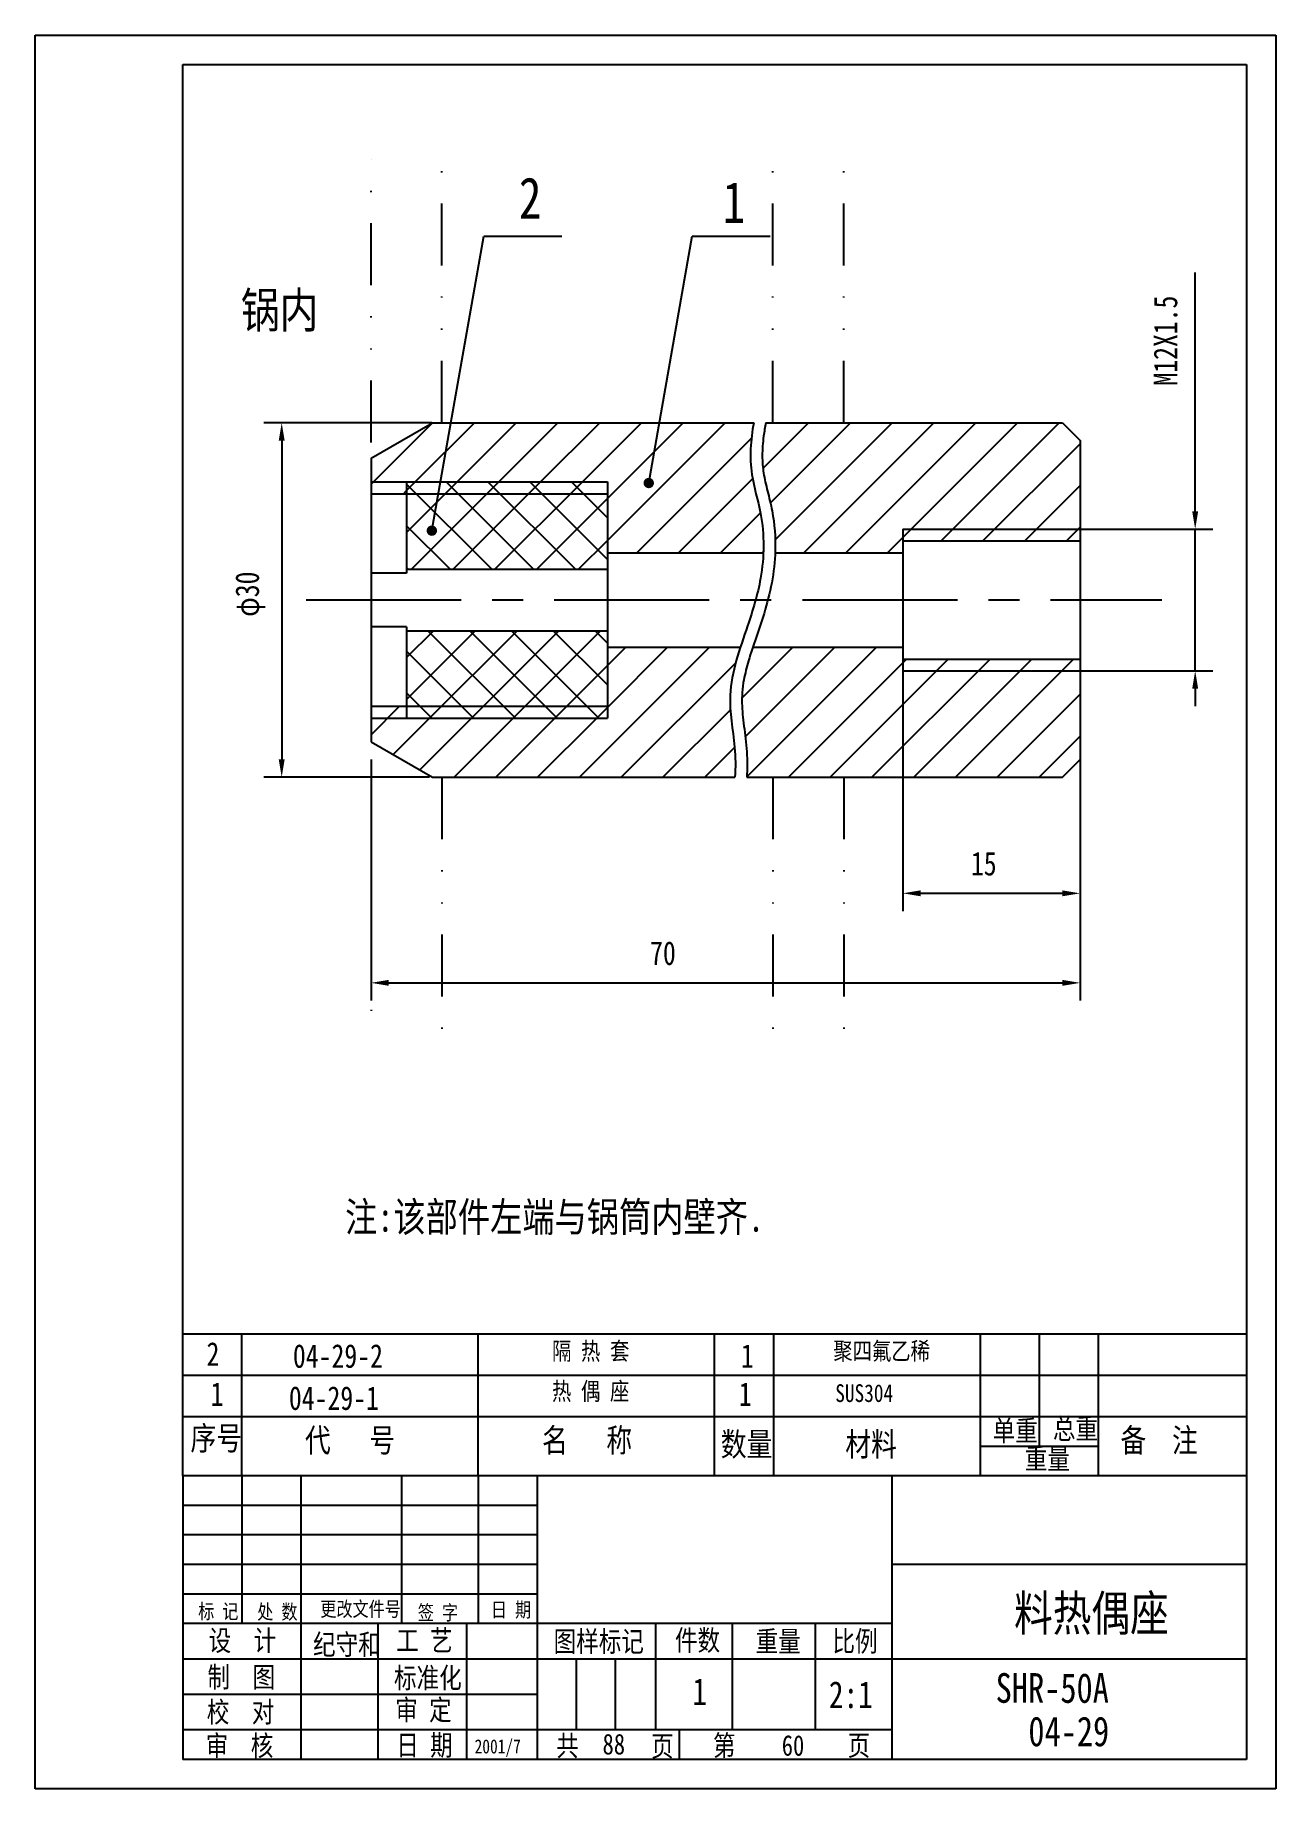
# Model space of a CAD drawing. Extents: x 396 to 501, y 212 to 360.
import ezdxf

# ---------------------------------------------------------------- set-up
doc = ezdxf.new("R2010")
doc.units = 0
doc.header["$LTSCALE"] = 10.5
doc.header["$MEASUREMENT"] = 0
doc.linetypes.add('CENTER', pattern=[2, 1.25, -0.25, 0.25, -0.25])
doc.linetypes.add('DIVIDE', pattern=[1.25, 0.5, -0.25, 0, -0.25, 0, -0.25])
doc.layers.get('0').update_dxf_attribs({"color": 2, "linetype": 'CONTINUOUS'})
doc.layers.get('DEFPOINTS').update_dxf_attribs({"linetype": 'CONTINUOUS'})
doc.layers.add('PART', color=3, linetype='CONTINUOUS')
doc.layers.add('SMPEN_THICK', color=7, linetype='CONTINUOUS')
doc.styles.add('HZDX', font='', dxfattribs={"width": 0.8, "height": 2})
doc.styles.get("Standard").update_dxf_attribs({"font": 'txt', "height": 3.75, "bigfont": 'hzfs'})
doc.styles.get('HZDX').set_extended_font_data('FangSong_GB2312')
doc.dimstyles.get("Standard").update_dxf_attribs({"dimtxt": 0.18, "dimasz": 0.18, "dimexe": 0.18, "dimexo": 0.0625, "dimgap": 0.09, "dimtad": 0, "dimtih": 1, "dimtoh": 1, "dimdec": 4, "dimzin": 0, "dimdsep": 46, "dimtxsty": 'Standard', "dimcen": 0.09, "dimadec": 0, "dimazin": 0, "dimtfac": 1, "dimtdec": 4, "dimtofl": 0, "dimtmove": 0, "dimatfit": 3, "dimfxl": 1, "dimtolj": 1, "dimtzin": 0, "dimarcsym": 0})

# ---------------------------------------------------------------- blocks, each defined once
blk = doc.blocks.new('*D4')
at = {"color": 2, "linetype": 'ByBlock', "transparency": 16777216}
for p, q in [((469.52, 312.2), (469.52, 285.86)), ((484.52, 312.2), (484.52, 285.86)), ((471.02, 287.36), (483.02, 287.36))]:
    blk.add_line(p, q, dxfattribs=at)
for points in [[(471.02, 287.61), (471.02, 287.11), (469.52, 287.36)], [(483.02, 287.61), (483.02, 287.11), (484.52, 287.36)]]:
    blk.add_solid(points, dxfattribs=at)
at = {"layer": 'DEFPOINTS', "color": 0, "linetype": 'ByBlock', "transparency": 16777216}
for p in [(469.52, 312.2), (484.52, 312.2), (484.52, 287.36)]:
    blk.add_point(p, dxfattribs=at)
at = {"color": 2, "linetype": 'ByBlock', "transparency": 16777216, "insert": (476.37, 289.86), "char_height": 2, "attachment_point": 5, "style": 'HZDX'}
blk.add_mtext('\\A1;15', dxfattribs=at)
blk = doc.blocks.new('*D5')
at = {"color": 2, "linetype": 'ByBlock', "transparency": 16777216}
for p, q in [((494.26, 319.7), (494.26, 339.93)), ((484.52, 318.2), (495.76, 318.2)), ((494.26, 306.2), (494.26, 318.2)), ((484.52, 306.2), (495.76, 306.2)), ((494.26, 304.7), (494.26, 303.2))]:
    blk.add_line(p, q, dxfattribs=at)
for points in [[(494.01, 319.7), (494.51, 319.7), (494.26, 318.2)], [(494.01, 304.7), (494.51, 304.7), (494.26, 306.2)]]:
    blk.add_solid(points, dxfattribs=at)
at = {"layer": 'DEFPOINTS', "color": 0, "linetype": 'ByBlock', "transparency": 16777216}
for p in [(484.52, 318.2), (484.52, 306.2), (494.26, 306.2)]:
    blk.add_point(p, dxfattribs=at)
at = {"color": 2, "linetype": 'ByBlock', "transparency": 16777216, "insert": (491.76, 334.16), "char_height": 2, "attachment_point": 5, "rotation": 90, "style": 'HZDX'}
blk.add_mtext('\\A1;M12X1.5', dxfattribs=at)
blk = doc.blocks.new('*D6')
at = {"layer": 'DEFPOINTS', "color": 0, "transparency": 16777216}
for p in [(429.65, 327.2), (416.96, 297.2), (429.48, 297.2)]:
    blk.add_point(p, dxfattribs=at)
at = {"layer": 'SMPEN_THICK', "color": 2, "lineweight": -2, "transparency": 16777216}
for p, q in [((429.65, 327.2), (415.46, 327.2)), ((416.96, 325.7), (416.96, 298.7)), ((429.48, 297.2), (415.46, 297.2))]:
    blk.add_line(p, q, dxfattribs=at)
at = {"layer": 'SMPEN_THICK', "color": 2, "transparency": 16777216}
for points in [[(416.71, 325.7), (417.21, 325.7), (416.96, 327.2)], [(416.71, 298.7), (417.21, 298.7), (416.96, 297.2)]]:
    blk.add_solid(points, dxfattribs=at)
at = {"layer": 'SMPEN_THICK', "color": 2, "transparency": 16777216, "insert": (414.31, 312.69), "char_height": 2, "attachment_point": 5, "rotation": 90, "style": 'HZDX'}
blk.add_mtext('\\A1;φ30', dxfattribs=at)
blk = doc.blocks.new('*D7')
at = {"color": 2, "linetype": 'ByBlock', "transparency": 16777216}
for p, q in [((424.52, 298.7), (424.52, 278.28)), ((484.52, 298.7), (484.52, 278.28)), ((426.02, 279.78), (483.02, 279.78))]:
    blk.add_line(p, q, dxfattribs=at)
for points in [[(426.02, 280.03), (426.02, 279.53), (424.52, 279.78)], [(483.02, 280.03), (483.02, 279.53), (484.52, 279.78)]]:
    blk.add_solid(points, dxfattribs=at)
at = {"layer": 'DEFPOINTS', "color": 0, "linetype": 'ByBlock', "transparency": 16777216}
for p in [(424.52, 298.7), (484.52, 298.7), (484.52, 279.78)]:
    blk.add_point(p, dxfattribs=at)
at = {"color": 2, "linetype": 'ByBlock', "transparency": 16777216, "insert": (449.22, 282.28), "char_height": 2, "attachment_point": 5, "style": 'HZDX'}
blk.add_mtext('\\A1;70', dxfattribs=at)

msp = doc.modelspace()

# ---------------------------------------------------------------- hatches: boundary and pattern name
at = {"layer": 'SMPEN_THICK'}
h = msp.add_hatch(dxfattribs=at)
h.set_pattern_fill('ANSI31', color=256, scale=20, style=0)
edge = h.paths.add_edge_path()
edge.add_spline(control_points=[(457.71476, 316.19709), (457.76072, 317.31256), (457.61466, 319.57671), (456.44476, 323.16753), (456.63199, 325.73278), (456.9078, 327.19709)], knot_values=[4.843906115, 4.843906115, 4.843906115, 4.843906115, 8.172635689, 11.55456568, 15.99767612, 15.99767612, 15.99767612, 15.99767612], degree=3, periodic=0)
edge.add_line((456.9078, 327.19709), (429.71356, 327.19709))
edge.add_line((429.71356, 327.19709), (424.52356, 324.19709))
edge.add_line((424.52356, 324.19709), (424.52356, 322.19709))
edge.add_line((424.52356, 322.19709), (444.52356, 322.19709))
edge.add_line((444.52356, 322.19709), (444.52356, 316.19709))
edge.add_line((444.52356, 316.19709), (457.71476, 316.19709))
edge = h.paths.add_edge_path()
edge.add_line((484.52356, 325.69709), (483.02356, 327.19709))
edge.add_line((483.02356, 327.19709), (457.92634, 327.19709))
edge.add_spline(control_points=[(457.92634, 327.19709), (457.85146, 326.81949), (457.78846, 326.44522), (457.66593, 325.50901), (457.62561, 324.95203), (457.62876, 323.90853), (457.66416, 323.42218), (457.81638, 322.45304), (457.93699, 321.94517), (458.20138, 320.88016), (458.34505, 320.32316), (458.67234, 318.62039), (458.75368, 317.48434), (458.71948, 316.30518), (458.71765, 316.25112), (458.71556, 316.19709)], knot_values=[4.647223154, 4.647223154, 4.647223154, 4.647223154, 5.849222891, 5.849222891, 7.683703211, 7.683703211, 9.340499132, 9.340499132, 10.997295052, 10.997295052, 12.654090973, 12.654090973, 15.807600005, 15.807600005, 15.959167932, 15.959167932, 15.959167932, 15.959167932], degree=3, periodic=0)
edge.add_line((458.71556, 316.19709), (469.52356, 316.19709))
edge.add_line((469.52356, 316.19709), (469.52356, 318.19709))
edge.add_line((469.52356, 318.19709), (484.52356, 318.19709))
edge.add_line((484.52356, 318.19709), (484.52356, 325.69709))
h.paths.add_polyline_path([(427.52356, 322.19709), (424.52356, 322.19709), (424.52356, 321.19709), (427.52356, 321.19709)], flags=17)
h.paths.add_polyline_path([(427.52356, 303.19709), (424.52356, 303.19709), (424.52356, 302.19709), (427.52356, 302.19709)], flags=17)
edge = h.paths.add_edge_path()
edge.add_spline(control_points=[(455.30507, 297.19709), (455.38152, 298.02556), (455.29702, 300.45841), (454.57538, 304.05381), (455.33455, 306.84793), (455.77225, 308.19709)], knot_values=[24.219977394, 24.219977394, 24.219977394, 24.219977394, 26.646831832, 31.0638047, 35.247214818, 35.247214818, 35.247214818, 35.247214818], degree=3, periodic=0)
edge.add_line((455.77225, 308.19709), (444.52356, 308.19709))
edge.add_line((444.52356, 308.19709), (444.52356, 302.19709))
edge.add_line((444.52356, 302.19709), (424.52356, 302.19709))
edge.add_line((424.52356, 302.19709), (424.52356, 300.19709))
edge.add_line((424.52356, 300.19709), (429.71356, 297.19709))
edge.add_line((429.71356, 297.19709), (455.30507, 297.19709))
edge = h.paths.add_edge_path()
edge.add_line((484.52356, 306.19709), (469.52356, 306.19709))
edge.add_line((469.52356, 306.19709), (469.52356, 308.19709))
edge.add_line((469.52356, 308.19709), (456.82478, 308.19709))
edge.add_spline(control_points=[(456.82478, 308.19709), (456.69706, 307.81191), (456.57486, 307.43024), (456.30397, 306.50815), (456.16741, 305.97214), (456.00124, 305.08236), (455.95163, 304.72316), (455.9017, 304.06785), (455.89614, 303.77007), (455.91305, 303.15297), (455.93523, 302.83686), (456.02764, 301.8629), (456.12448, 301.17956), (456.28774, 299.73358), (456.3513, 298.96629), (456.34887, 297.85959), (456.33679, 297.52816), (456.30919, 297.19709)], knot_values=[23.894415392, 23.894415392, 23.894415392, 23.894415392, 25.110323716, 25.110323716, 26.86266433, 26.86266433, 28.077661086, 28.077661086, 29.112819255, 29.112819255, 30.147977425, 30.147977425, 32.218293763, 32.218293763, 34.288610101, 34.288610101, 35.165922414, 35.165922414, 35.165922414, 35.165922414], degree=3, periodic=0)
edge.add_line((456.30919, 297.19709), (483.02356, 297.19709))
edge.add_line((483.02356, 297.19709), (484.52356, 298.69709))
edge.add_line((484.52356, 298.69709), (484.52356, 306.19709))
h.paths.add_polyline_path([(484.52356, 307.19709), (469.52356, 307.19709), (469.52356, 306.19709), (484.52356, 306.19709)], flags=17)
h.paths.add_polyline_path([(484.52356, 318.19709), (469.52356, 318.19709), (469.52356, 317.19709), (484.52356, 317.19709)], flags=16)
h = msp.add_hatch(dxfattribs=at)
h.set_pattern_fill('ANSI37', color=256, scale=20, style=0)
h.paths.add_polyline_path([(444.52356, 314.79709), (444.52356, 321.19709), (427.52356, 321.19709), (427.52356, 314.79709)])
h.paths.add_polyline_path([(444.52356, 321.19709), (444.52356, 322.19709), (427.52356, 322.19709), (427.52356, 321.19709)])
h.paths.add_polyline_path([(444.52356, 303.19709), (444.52356, 309.59709), (427.52356, 309.59709), (427.52356, 303.19709)])
h.paths.add_polyline_path([(444.52356, 302.19709), (444.52356, 303.19709), (427.52356, 303.19709), (427.52356, 302.19709)])

# ---------------------------------------------------------------- linework, layer by layer
at = {"layer": 'PART', "linetype": 'Continuous'}
for p, q in [((396.09076, 360.02897), (501.09076, 360.02897)), ((501.09076, 360.02897), (501.09076, 211.52897)), ((498.59076, 250.02897), (408.59076, 250.02897)), ((413.59076, 238.02897), (413.59076, 250.02897)), ((433.59076, 238.02897), (433.59076, 250.02897)), ((453.59076, 238.02897), (453.59076, 250.02897)), ((458.59076, 238.02897), (458.59076, 250.02897)), ((476.09076, 238.02897), (476.09076, 250.02897)), ((481.09076, 240.52897), (481.09076, 250.02897)), ((486.09076, 238.02897), (486.09076, 250.02897)), ((498.59076, 246.52897), (408.59076, 246.52897)), ((498.59076, 243.02897), (408.59076, 243.02897)), ((498.59076, 243.02897), (408.59076, 243.02897)), ((498.59076, 243.02897), (408.59076, 243.02897)), ((486.09076, 240.52897), (476.09076, 240.52897)), ((413.59076, 238.02897), (413.59076, 225.52897)), ((418.59076, 238.02897), (418.59076, 214.02897)), ((427.09076, 238.02897), (427.09076, 225.52897)), ((433.59076, 238.02897), (433.59076, 225.52897)), ((438.59076, 238.02897), (438.59076, 214.02897)), ((468.59076, 238.02897), (468.59076, 214.02897)), ((498.59076, 230.52897), (468.59076, 230.52897)), ((425.09076, 225.52897), (425.09076, 214.02897)), ((432.59076, 225.52897), (432.59076, 214.02897)), ((448.59076, 225.52897), (448.59076, 216.52897)), ((455.09076, 225.52897), (455.09076, 216.52897)), ((462.09076, 225.52897), (462.09076, 216.52897)), ((441.89076, 222.52897), (441.89076, 216.52897)), ((445.19076, 222.52897), (445.19076, 216.52897)), ((498.59076, 222.52897), (468.59076, 222.52897)), ((450.59076, 216.52897), (450.59076, 214.02897)), ((501.09076, 211.52897), (396.09076, 211.52897))]:
    msp.add_line(p, q, dxfattribs=at)
at = {"layer": 'SMPEN_THICK', "color": 3}
msp.add_line((396.09076, 211.52897), (396.09076, 360.02897), dxfattribs=at)
at = {"layer": 'SMPEN_THICK', "color": 4}
for p, q in [((408.59076, 357.52897), (498.59076, 357.52897)), ((408.59076, 250.02897), (408.59076, 357.52897)), ((498.59076, 357.52897), (498.59076, 214.02897)), ((424.52356, 324.19709), (429.71356, 327.19709)), ((429.71356, 327.19709), (456.9078, 327.19709)), ((457.92634, 327.19709), (483.02356, 327.19709)), ((483.02356, 327.19709), (484.52356, 325.69709)), ((484.52356, 325.69709), (484.52356, 298.69709)), ((424.52356, 324.19709), (424.52356, 300.19709)), ((424.52356, 322.19709), (444.52356, 322.19709)), ((427.52356, 322.19709), (427.52356, 314.47689)), ((469.52356, 318.19709), (469.52356, 306.19709)), ((469.52356, 317.19709), (484.52356, 317.19709)), ((444.52356, 316.19709), (457.71476, 316.19709)), ((458.71556, 316.19709), (469.52356, 316.19709)), ((427.52356, 314.47689), (424.52356, 314.47689)), ((427.52356, 314.79709), (444.52356, 314.79709)), ((427.52356, 309.91728), (424.52356, 309.91728)), ((427.52356, 309.91728), (427.52356, 302.19709)), ((427.52356, 309.59709), (444.52356, 309.59709)), ((444.52356, 308.19709), (455.77225, 308.19709)), ((456.82478, 308.19709), (469.52356, 308.19709)), ((469.52356, 307.19709), (484.52356, 307.19709)), ((424.52356, 302.19709), (444.52356, 302.19709)), ((424.52356, 300.19709), (429.71356, 297.19709)), ((483.02356, 297.19709), (484.52356, 298.69709)), ((429.71356, 297.19709), (455.30507, 297.19709)), ((456.30919, 297.19709), (483.02356, 297.19709)), ((408.59076, 238.02897), (408.59076, 250.02897)), ((498.59076, 243.02897), (408.59076, 243.02897)), ((408.59076, 238.02897), (408.59076, 214.02897)), ((498.59076, 238.02897), (408.59076, 238.02897)), ((498.59076, 214.02897), (408.59076, 214.02897))]:
    msp.add_line(p, q, dxfattribs=at)
at = {"layer": 'SMPEN_THICK', "color": 1, "linetype": 'DIVIDE'}
for p, q in [((424.52356, 325.52861), (424.52356, 349.46259)), ((430.52356, 327.19709), (430.52356, 349.46259)), ((458.52356, 327.19709), (458.52356, 349.46259)), ((464.52356, 327.19709), (464.52356, 349.46259)), ((424.52356, 298.69709), (424.52356, 275.89653)), ((430.52356, 297.19709), (430.52356, 275.89653)), ((458.52356, 297.19709), (458.52356, 275.89653)), ((464.52356, 297.19709), (464.52356, 275.89653))]:
    msp.add_line(p, q, dxfattribs=at)
at = {"layer": 'SMPEN_THICK'}
for p, q in [((434.06845, 343.00892), (440.67644, 343.00892)), ((451.68977, 343.00892), (458.29777, 343.00892)), ((424.52356, 321.19709), (444.52356, 321.19709)), ((444.52356, 322.19709), (444.52356, 302.19709)), ((469.52356, 318.19709), (484.52356, 318.19709)), ((469.52356, 306.19709), (484.52356, 306.19709)), ((424.52356, 303.19709), (444.52356, 303.19709)), ((438.59076, 235.52897), (408.59076, 235.52897)), ((438.59076, 233.02897), (408.59076, 233.02897)), ((438.59076, 230.52897), (408.59076, 230.52897)), ((438.59076, 228.02897), (408.59076, 228.02897)), ((468.59076, 225.52897), (408.59076, 225.52897)), ((468.59076, 222.52897), (408.59076, 222.52897)), ((438.59076, 219.52897), (408.59076, 219.52897)), ((468.59076, 216.52897), (408.59076, 216.52897))]:
    msp.add_line(p, q, dxfattribs=at)
at = {"layer": 'SMPEN_THICK', "color": 3, "linetype": 'CENTER'}
msp.add_line((419.01689, 312.19709), (491.42577, 312.19709), dxfattribs=at)
at = {"layer": 'SMPEN_THICK'}
for points, knots in [([(456.9078, 327.19709), (456.63199, 325.73278), (456.44476, 323.16753), (457.84263, 318.87701), (457.77524, 314.40301), (456.23504, 309.41797), (454.45324, 304.66235), (455.29702, 300.45841), (455.38152, 298.02556), (455.30507, 297.19709)], [4.843906115, 4.843906115, 4.843906115, 4.843906115, 9.287016555, 12.668946545, 18.171059356, 22.353548403, 28.403387511, 32.820360379, 35.247214818, 35.247214818, 35.247214818, 35.247214818]), ([(457.92634, 327.19709), (457.85146, 326.81949), (457.78846, 326.44522), (457.66593, 325.50901), (457.62561, 324.95203), (457.62876, 323.90853), (457.66416, 323.42218), (457.81638, 322.45304), (457.93699, 321.94517), (458.20138, 320.88016), (458.34505, 320.32316), (458.67234, 318.62039), (458.75368, 317.48434), (458.69452, 315.44449), (458.59236, 314.5351), (458.25829, 312.76283), (458.02947, 311.90543), (457.56315, 310.37778), (457.33353, 309.7), (456.87801, 308.36104), (456.6544, 307.70097), (456.30397, 306.50815), (456.16741, 305.97214), (456.00124, 305.08236), (455.95163, 304.72316), (455.9017, 304.06785), (455.89614, 303.77007), (455.91305, 303.15297), (455.93523, 302.83686), (456.02764, 301.8629), (456.12448, 301.17956), (456.28774, 299.73358), (456.3513, 298.96629), (456.34887, 297.85959), (456.33679, 297.52816), (456.30919, 297.19709)], [4.647223154, 4.647223154, 4.647223154, 4.647223154, 5.849222891, 5.849222891, 7.683703211, 7.683703211, 9.340499132, 9.340499132, 10.997295052, 10.997295052, 12.654090973, 12.654090973, 15.807600005, 15.807600005, 18.371577289, 18.371577289, 20.935554572, 20.935554572, 23.022939144, 23.022939144, 25.110323716, 25.110323716, 26.86266433, 26.86266433, 28.077661086, 28.077661086, 29.112819255, 29.112819255, 30.147977425, 30.147977425, 32.218293763, 32.218293763, 34.288610101, 34.288610101, 35.165922414, 35.165922414, 35.165922414, 35.165922414])]:
    msp.add_open_spline(points, degree=3, knots=knots, dxfattribs=at)

# ---------------------------------------------------------------- texts
at = {"layer": 'SMPEN_THICK', "style": 'HZDX', "width": 0.8}
for s, height, p in [('单重', 1.75, (477.12153, 240.98395)), ('总重', 1.75, (482.22095, 241.15379)), ('重量', 1.75, (479.84122, 238.60619)), ('标 记', 1.25, (409.89018, 225.94079)), ('处 数', 1.25, (414.88832, 225.90076)), ('更改文件号', 1.25, (420.22584, 226.13937)), ('签 字', 1.25, (428.47623, 225.83211)), ('日 期', 1.25, (434.65846, 226.07791)), ('料热偶座', 3, (478.93198, 224.90932)), ('设  计', 1.75, (410.7711, 223.21992)), ('纪守和', 1.75, (419.6101, 222.88024)), ('工 艺', 1.75, (426.64748, 223.22554)), ('图样标记', 1.75, (439.96979, 223.13933)), ('件数', 1.75, (450.24114, 223.24221)), ('重量', 1.75, (457.06382, 223.15074)), ('比例', 1.75, (463.56627, 223.16215)), ('制  图', 1.75, (410.67959, 220.12736)), ('标准化', 1.75, (426.46444, 220.05871)), ('SHR-50A', 2.515025, (477.3761, 218.81839)), ('1', 2.275, (451.7103, 218.63513)), ('2:1', 2.275, (463.26285, 218.37354)), ('校  对', 1.75, (410.6167, 217.1663)), ('审 定', 1.75, (426.56738, 217.34346)), ('04-29', 2.515025, (480.14323, 215.14503)), ('审  核', 1.75, (410.52518, 214.31955)), ('日 期', 1.75, (426.65133, 214.3587)), ('2001/7', 1.2, (433.28058, 214.52854)), ('共', 1.75, (440.18708, 214.31323)), ('88', 1.75, (444.10953, 214.4479)), ('页', 1.75, (448.2167, 214.27319)), ('第', 1.75, (453.45513, 214.33605)), ('60', 1.75, (459.27513, 214.33605)), ('页', 1.75, (464.85348, 214.33605))]:
    msp.add_text(s, height=height, dxfattribs=at).set_placement(p)
at = {"layer": 'SMPEN_THICK', "attachment_point": 1, "style": 'HZDX'}
for s, insert, char_height, width in [('2', (437.03218, 347.98093), 3.5, 8.4436), ('1', (454.28639, 347.61413), 3.5, 8.4436), ('\\C256;锅内', (413.51023, 338.24042), 3, 8.8107), ('注:该部件左端与锅筒内壁齐.', (422.32089, 261.21084), 2.5, 54.6995), ('隔 热 套', (439.8348, 249.35741), 1.5, 10.3688), ('聚四氟乙稀', (463.6321, 249.35741), 1.5, 10.3688), ('2', (410.59813, 249.35741), 2, 10.3688), ('04-29-2', (417.9073, 249.18757), 2, 10.3688), ('1', (455.81299, 249.18757), 2, 10.3688), ('1', (410.93809, 245.96061), 2, 10.3688), ('04-29-1', (417.56734, 245.62093), 2, 10.3688), ('热 偶 座', (439.8348, 245.96061), 1.5, 10.3688), ('1', (455.64301, 245.96061), 2, 10.3688), ('SUS304', (463.80208, 245.79077), 1.5, 10.3688), ('序号', (409.23828, 242.22413), 2, 10.3688), ('代   号', (418.92718, 242.05429), 2, 10.3688), ('名   称', (438.9849, 242.05429), 2, 10.3688), ('备  注', (487.93933, 242.05429), 2, 10.3688), ('数量', (454.11318, 241.71461), 2, 10.3688), ('材料', (464.65198, 241.71461), 2, 10.3688)]:
    msp.add_mtext(s, dxfattribs=dict(at, insert=insert, char_height=char_height, width=width))

# ---------------------------------------------------------------- dimensions: what is measured, and where the dimension line sits
at = {"layer": 'SMPEN_THICK'}
for base, p1, p2, text, picture, middle in [((494.25502, 306.19709), (484.52356, 318.19709), (484.52356, 306.19709), 'M<>X1.5', '*D5', (494.25502, 334.16375)), ((416.96367, 297.19709), (429.6506, 327.19709), (429.48213, 297.19709), 'φ<>', '*D6', (416.96367, 312.687))]:
    dim = msp.add_linear_dim(base=base, p1=p1, p2=p2, angle=90, text=text, dimstyle='Standard', override={"dimtxt": 5, "dimasz": 1.5, "dimexe": 1.5, "dimexo": 0, "dimgap": 1.5, "dimtad": 1, "dimtih": 0, "dimtoh": 0, "dimzin": 8, "dimtxsty": 'HZDX', "dimclrd": 2, "dimclre": 2, "dimclrt": 2, "dimtm": 0.115, "dimtfac": 0.66667, "dimtofl": 1, "dimatfit": 1, "dimtvp": 5, "dimtzin": 8}, dxfattribs=at)
    dim.commit()
    dim.dimension.update_dxf_attribs({"geometry": picture, "text_midpoint": middle, "dimtype": 160})
dim = msp.add_linear_dim(base=(484.52356, 287.35636), p1=(469.52356, 312.19709), p2=(484.52356, 312.19709), dimstyle='Standard', override={"dimtxt": 5, "dimasz": 1.5, "dimexe": 1.5, "dimexo": 0, "dimgap": 1.5, "dimtad": 1, "dimtih": 0, "dimtoh": 0, "dimzin": 8, "dimtxsty": 'HZDX', "dimclrd": 2, "dimclre": 2, "dimclrt": 2, "dimtm": 0.115, "dimtfac": 0.66667, "dimtofl": 1, "dimatfit": 1, "dimtvp": 5, "dimtzin": 8}, dxfattribs=at)
dim.commit()
dim.dimension.update_dxf_attribs({"geometry": '*D4', "text_midpoint": (476.37422, 287.35636), "dimtype": 160})
dim = msp.add_linear_dim(base=(484.52356, 279.78478), p1=(424.52356, 298.69709), p2=(484.52356, 298.69709), text='70', dimstyle='Standard', override={"dimtxt": 5, "dimasz": 1.5, "dimexe": 1.5, "dimexo": 0, "dimgap": 1.5, "dimtad": 1, "dimtih": 0, "dimtoh": 0, "dimzin": 8, "dimtxsty": 'HZDX', "dimclrd": 2, "dimclre": 2, "dimclrt": 2, "dimtm": 0.115, "dimtfac": 0.66667, "dimtofl": 1, "dimatfit": 1, "dimtvp": 5, "dimtzin": 8}, dxfattribs=at)
dim.commit()
dim.dimension.update_dxf_attribs({"geometry": '*D7', "text_midpoint": (449.22003, 279.78478), "dimtype": 160})

# ---------------------------------------------------------------- leaders
at = {"layer": 'SMPEN_THICK', "color": 2}
for points in [[(429.66311, 318.06601), (434.06845, 343.00892)], [(448.01866, 322.10089), (451.68977, 343.00892)]]:
    msp.add_leader(points, dimstyle='Standard', override={"dimtxt": 5, "dimasz": 3.5, "dimexe": 3.25, "dimexo": 0, "dimgap": 1.5, "dimtad": 1, "dimtih": 0, "dimtoh": 0, "dimzin": 8, "dimtxsty": 'HZDX', "dimsd2": 1, "dimclrd": 2, "dimclre": 2, "dimclrt": 2, "dimtm": 0.115, "dimtfac": 0.66667, "dimtofl": 1, "dimldrblk": 'DOTSMALL', "dimtvp": 5, "dimtzin": 8}, dxfattribs=at)

doc.saveas('drawing.dxf')
